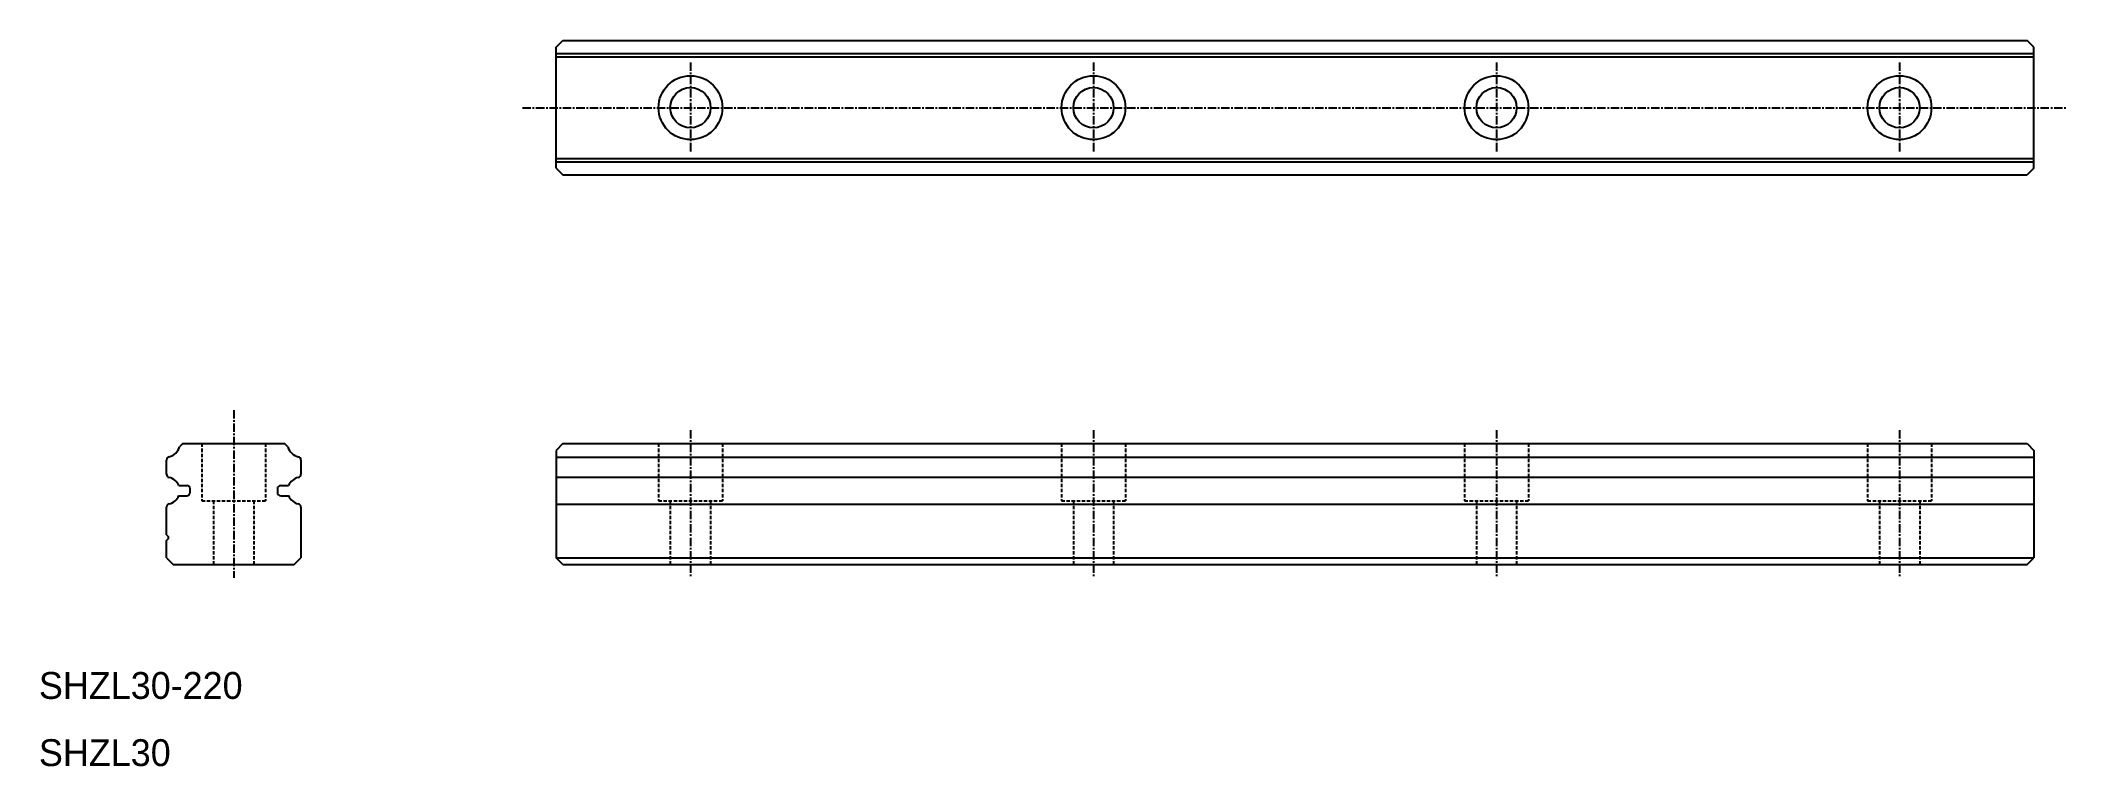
# Model space of a CAD drawing. Extents: x 10 to 312, y 10 to 118.
import ezdxf

# ---------------------------------------------------------------- set-up
doc = ezdxf.new("R2010")
doc.units = 0
doc.linetypes.add('CENTER', pattern=[2, 1.25, -0.25, 0.25, -0.25])
doc.linetypes.add('DASHED', pattern=[0.75, 0.5, -0.25])
doc.layers.get('0').update_dxf_attribs({"linetype": 'CONTINUOUS'})
doc.layers.add('CENTER', color=1, linetype='CENTER')

msp = doc.modelspace()

# ---------------------------------------------------------------- linework, layer by layer
at = {"color": 7, "linetype": 'CONTINUOUS'}
for p, q in [((87, 117), (88, 118)), ((88, 118), (306, 118)), ((307, 117), (306, 118)), ((87, 99), (87, 117)), ((87, 116.07), (307, 116.07)), ((87, 115.57), (307, 115.57)), ((307, 99), (307, 117)), ((87, 100.43), (307, 100.43)), ((87, 99.93), (307, 99.93)), ((87, 99), (88, 98)), ((88, 98), (306, 98)), ((307, 99), (306, 98)), ((31.43, 58), (30.93, 57.5)), ((31.43, 58), (46.57, 58)), ((47.07, 57.5), (46.57, 58)), ((88, 58), (87, 57)), ((88, 58), (306, 58)), ((306, 58), (307, 57)), ((29, 53.45), (29, 55.55)), ((49, 55.55), (49, 53.45)), ((87, 57), (87, 41)), ((87, 55.99), (307, 55.99)), ((307, 57), (307, 41)), ((30.84, 51.75), (32, 51.75)), ((46, 51.75), (47.16, 51.75)), ((87, 53.01), (307, 53.01)), ((29, 44.42), (29, 48.55)), ((30.84, 50.25), (32, 50.25)), ((32.5, 50.75), (32.5, 51.25)), ((45.5, 51.25), (45.5, 50.75)), ((46, 50.25), (47.16, 50.25)), ((49, 48.55), (49, 41)), ((87, 48.99), (307, 48.99)), ((29, 44.42), (29.21, 44.21)), ((29, 43.58), (29.21, 43.79)), ((29, 41), (29, 43.58)), ((29, 41), (30, 40)), ((30, 40), (48, 40)), ((48, 40), (49, 41)), ((87, 41), (307, 41)), ((88, 40), (87, 41)), ((88, 40), (306, 40)), ((306, 40), (307, 41))]:
    msp.add_line(p, q, dxfattribs=at)
at = {"color": 3, "linetype": 'DASHED'}
for p, q in [((34.25, 58), (34.25, 49.5)), ((43.75, 58), (43.75, 49.5)), ((102.25, 58), (102.25, 49.5)), ((111.75, 58), (111.75, 49.5)), ((162.25, 58), (162.25, 49.5)), ((171.75, 58), (171.75, 49.5)), ((222.25, 58), (222.25, 49.5)), ((231.75, 58), (231.75, 49.5)), ((282.25, 58), (282.25, 49.5)), ((291.75, 58), (291.75, 49.5)), ((34.25, 49.5), (43.75, 49.5)), ((36, 49.5), (36, 40)), ((42, 49.5), (42, 40)), ((102.25, 49.5), (111.75, 49.5)), ((104, 49.5), (104, 40)), ((110, 49.5), (110, 40)), ((162.25, 49.5), (171.75, 49.5)), ((164, 49.5), (164, 40)), ((170, 49.5), (170, 40)), ((222.25, 49.5), (231.75, 49.5)), ((224, 49.5), (224, 40)), ((230, 49.5), (230, 40)), ((282.25, 49.5), (291.75, 49.5)), ((284, 49.5), (284, 40)), ((290, 49.5), (290, 40))]:
    msp.add_line(p, q, dxfattribs=at)
at = {"color": 7, "linetype": 'CONTINUOUS'}
for centre, radius in [((107, 108), 4.75), ((167, 108), 4.75), ((227, 108), 4.75), ((287, 108), 4.75), ((107, 108), 3), ((167, 108), 3), ((227, 108), 3), ((287, 108), 3)]:
    msp.add_circle(centre, radius, dxfattribs=at)
for centre, radius, start, end in [((28.93, 58.07), 2.08, 282.7762, 344.1539), ((49.07, 58.07), 2.08, 195.8461, 257.2238), ((29.5, 55.55), 0.5, 102.7763, 180), ((48.5, 55.55), 0.5, 0, 77.2237), ((29.5, 53.45), 0.5, 180, 257.2237), ((28.93, 50.93), 2.08, 23.1459, 77.2238), ((32, 51.25), 0.5, 0, 90), ((46, 51.25), 0.5, 90, 180), ((49.07, 50.93), 2.08, 102.7762, 156.8541), ((48.5, 53.45), 0.5, 282.7763, 0), ((29.5, 48.55), 0.5, 102.7763, 180), ((28.93, 51.07), 2.08, 282.7762, 336.8541), ((32, 50.75), 0.5, 270, 0), ((46, 50.75), 0.5, 180, 270), ((49.07, 51.07), 2.08, 203.1459, 257.2238), ((48.5, 48.55), 0.5, 0, 77.2237), ((29, 44), 0.3, 0, 44.9996), ((29, 44), 0.3, 315.0004, 0)]:
    msp.add_arc(centre, radius, start, end, dxfattribs=at)
at = {"layer": 'CENTER', "color": 1, "linetype": 'CENTER'}
for p, q in [((107, 114.75), (107, 101.25)), ((167, 114.75), (167, 101.25)), ((227, 114.75), (227, 101.25)), ((287, 114.75), (287, 101.25)), ((82, 108), (312, 108)), ((39, 63), (39, 38)), ((107, 60), (107, 38)), ((167, 60), (167, 38)), ((227, 60), (227, 38)), ((287, 60), (287, 38))]:
    msp.add_line(p, q, dxfattribs=at)

# ---------------------------------------------------------------- texts
at = {"color": 7, "linetype": 'CONTINUOUS'}
for s, p in [('SHZL30-220', (10, 20)), ('SHZL30', (10, 10))]:
    msp.add_text(s, height=4, dxfattribs=at).set_placement(p)

doc.saveas('drawing.dxf')
